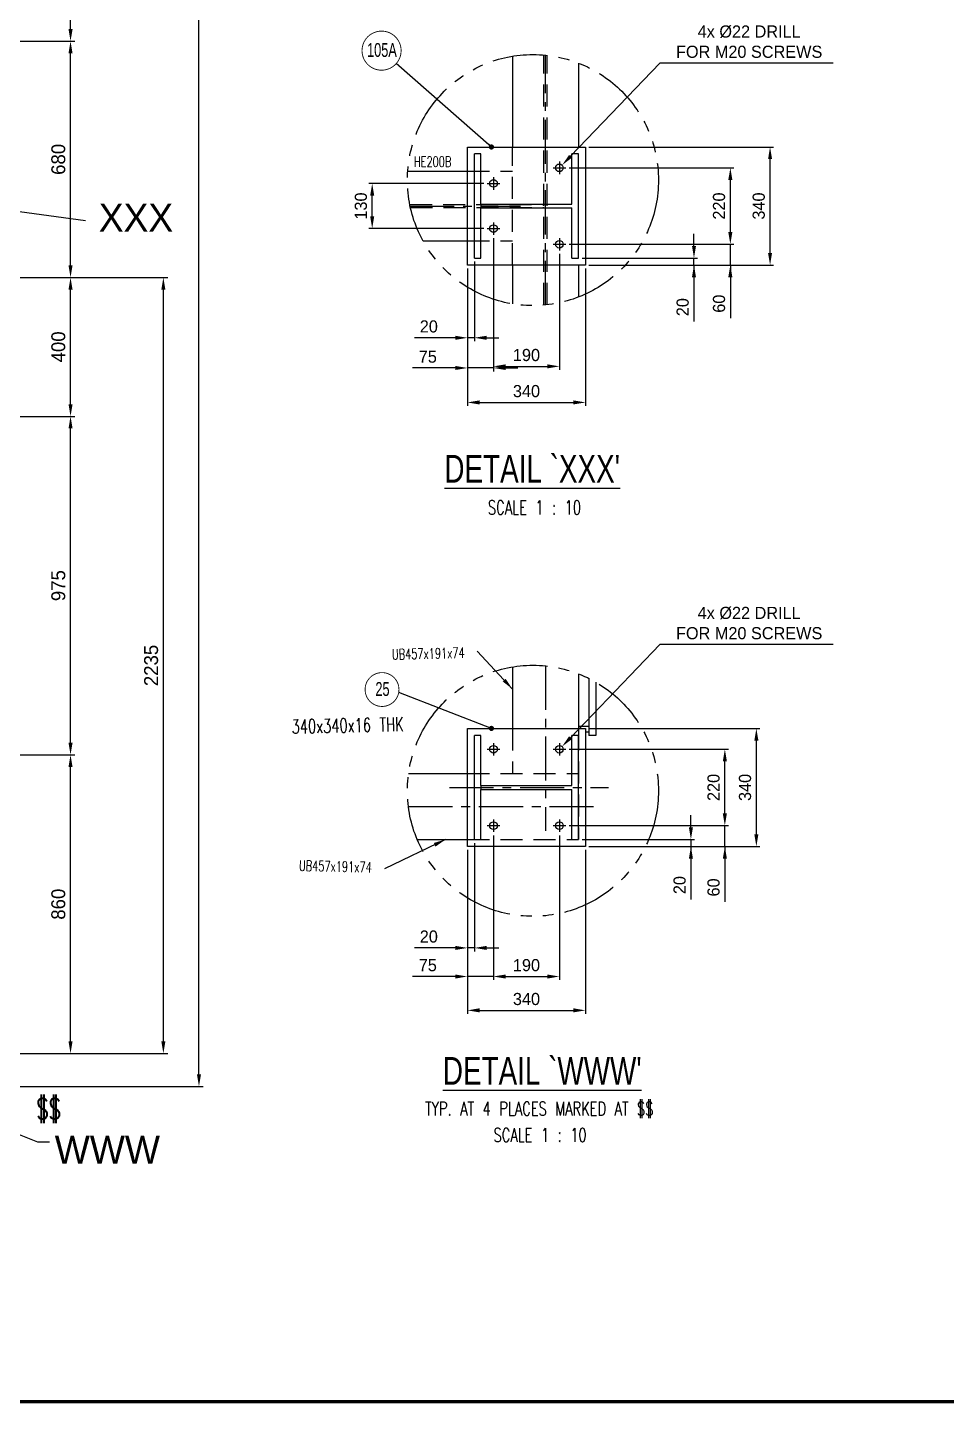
# Model space of a CAD drawing. Header units: millimetres. Extents: x 0 to 16187, y -20471 to 6290.
# Drawn here: x 7803.6 to 8068.2, y 5095 to 5491.2 of the extents above; entities that cross this region are included whole.
import ezdxf
from ezdxf.enums import TextEntityAlignment as Align

# ---------------------------------------------------------------- set-up
doc = ezdxf.new("R2010")
doc.units = ezdxf.units.MM
doc.header["$PDSIZE"] = -1
for name, pattern in [('CENTERX2', [20.32, 12.7, -2.54, 2.54, -2.54]), ('DASHED2', [9.525, 6.35, -3.175]), ('PHANTOM2', [31.75, 15.875, -3.175, 3.175, -3.175, 3.175, -3.175])]:
    doc.linetypes.add(name, pattern=pattern)
doc.layers.add('BORDER1', color=3, linetype='Continuous')
doc.layers.add('BORDER2', color=7, linetype='Continuous')
doc.styles.add('MtXpl_txt_shx', font='txt.shx', dxfattribs={"height": 0.2})
doc.styles.add('ROMANC', font='ROMANC', dxfattribs={"height": 5})
doc.styles.add('ROMAND-1', font='ic-romand.shx')
doc.styles.add('ROMANS', font='ROMANS.shx', dxfattribs={"width": 0.8})
doc.styles.add('ROMANT', font='ROMANT', dxfattribs={"height": 4})
doc.styles.add('SLDTEXTSTYLE2', font='TXT', dxfattribs={"width": 0.686449})
doc.dimstyles.new('AM_ISO', dxfattribs={"dimtxt": 3.5, "dimasz": 3.5, "dimexe": 1, "dimexo": 1, "dimgap": 1.5, "dimtad": 1, "dimdsep": 46, "dimtxsty": 'Standard', "dimcen": 0, "dimclrd": 1, "dimclre": 1, "dimclrt": 1, "dimadec": 0, "dimazin": 2, "dimtp": 0.1, "dimtm": 0.1, "dimtfac": 0.71, "dimtdec": 3, "dimtmove": 0, "dimatfit": 3, "dimfxl": 1, "dimlwd": -1, "dimlwe": -1, "dimarcsym": 1})
doc.dimstyles.new('AM_ISO$3', dxfattribs={"dimtxt": 3.5, "dimasz": 3.5, "dimexe": 1, "dimexo": 1, "dimgap": 1.5, "dimtad": 1, "dimtoh": 1, "dimdsep": 46, "dimtxsty": 'Standard', "dimcen": 0, "dimclrd": 1, "dimclre": 1, "dimclrt": 1, "dimadec": 0, "dimazin": 2, "dimtp": 0.1, "dimtm": 0.1, "dimtfac": 0.71, "dimtdec": 3, "dimtofl": 0, "dimtmove": 0, "dimatfit": 0, "dimfxl": 1, "dimlwd": -1, "dimlwe": -1, "dimarcsym": 1})
doc.dimstyles.new('AM_ISO$7', dxfattribs={"dimtxt": 3.5, "dimasz": 3.5, "dimexe": 1, "dimexo": 1, "dimgap": 1.5, "dimtad": 1, "dimtoh": 1, "dimdsep": 46, "dimtxsty": 'Standard', "dimcen": 0, "dimclrd": 1, "dimclre": 1, "dimclrt": 1, "dimadec": 0, "dimazin": 2, "dimtp": 0.1, "dimtm": 0.1, "dimtfac": 0.71, "dimtdec": 3, "dimtmove": 0, "dimatfit": 3, "dimfxl": 1, "dimlwd": -1, "dimlwe": -1, "dimarcsym": 1})

# ---------------------------------------------------------------- blocks, each defined once
blk = doc.blocks.new('*D2021')
at = {"color": 1, "linetype": 'ByBlock'}
for p, q in [((7755.59, 5281.76), (7817.25, 5281.76)), ((7816, 5199.28), (7816, 5278.26)), ((7774.63, 5195.78), (7817.25, 5195.78))]:
    blk.add_line(p, q, dxfattribs=at)
at = {"color": 1}
for points in [[(7816.59, 5278.26), (7815.42, 5278.26), (7816, 5281.76)], [(7815.42, 5199.28), (7816.59, 5199.28), (7816, 5195.78)]]:
    blk.add_solid(points, dxfattribs=at)
at = {"layer": 'Defpoints', "color": 0}
for p in [(7754.34, 5281.76), (7816, 5281.76), (7773.38, 5195.78)]:
    blk.add_point(p, dxfattribs=at)
at = {"color": 1, "insert": (7812.5, 5238.77), "char_height": 4, "attachment_point": 5, "rotation": 90}
blk.add_mtext('860', dxfattribs=at)
blk = doc.blocks.new('*D2022')
at = {"color": 1, "linetype": 'ByBlock'}
for p, q in [((7755.59, 5379.26), (7817.25, 5379.26)), ((7816, 5285.26), (7816, 5375.76)), ((7755.59, 5281.76), (7817.25, 5281.76))]:
    blk.add_line(p, q, dxfattribs=at)
at = {"color": 1}
for points in [[(7816.59, 5375.76), (7815.42, 5375.76), (7816, 5379.26)], [(7815.42, 5285.26), (7816.59, 5285.26), (7816, 5281.76)]]:
    blk.add_solid(points, dxfattribs=at)
at = {"layer": 'Defpoints', "color": 0}
for p in [(7754.34, 5379.26), (7816, 5379.26), (7754.34, 5281.76)]:
    blk.add_point(p, dxfattribs=at)
at = {"color": 1, "insert": (7812.5, 5330.51), "char_height": 4, "attachment_point": 5, "rotation": 90}
blk.add_mtext('975', dxfattribs=at)
blk = doc.blocks.new('*D2023')
at = {"color": 1, "linetype": 'ByBlock'}
for p, q in [((7742.63, 5419.26), (7817.25, 5419.26)), ((7816, 5382.76), (7816, 5415.76)), ((7755.59, 5379.26), (7817.25, 5379.26))]:
    blk.add_line(p, q, dxfattribs=at)
at = {"color": 1}
for points in [[(7816.59, 5415.76), (7815.42, 5415.76), (7816, 5419.26)], [(7815.42, 5382.76), (7816.59, 5382.76), (7816, 5379.26)]]:
    blk.add_solid(points, dxfattribs=at)
at = {"layer": 'Defpoints', "color": 0}
for p in [(7741.38, 5419.26), (7816, 5419.26), (7754.34, 5379.26)]:
    blk.add_point(p, dxfattribs=at)
at = {"color": 1, "insert": (7812.5, 5399.26), "char_height": 4, "attachment_point": 5, "rotation": 90}
blk.add_mtext('400', dxfattribs=at)
blk = doc.blocks.new('*D2024')
at = {"color": 1, "linetype": 'ByBlock'}
for p, q in [((7755.59, 5487.26), (7817.25, 5487.26)), ((7816, 5422.76), (7816, 5483.76)), ((7742.63, 5419.26), (7817.25, 5419.26))]:
    blk.add_line(p, q, dxfattribs=at)
at = {"color": 1}
for points in [[(7816.59, 5483.76), (7815.42, 5483.76), (7816, 5487.26)], [(7815.42, 5422.76), (7816.59, 5422.76), (7816, 5419.26)]]:
    blk.add_solid(points, dxfattribs=at)
at = {"layer": 'Defpoints', "color": 0}
for p in [(7754.34, 5487.26), (7816, 5487.26), (7741.38, 5419.26)]:
    blk.add_point(p, dxfattribs=at)
at = {"color": 1, "insert": (7812.5, 5453.26), "char_height": 4, "attachment_point": 5, "rotation": 90}
blk.add_mtext('680', dxfattribs=at)
blk = doc.blocks.new('*D2025')
at = {"color": 1, "linetype": 'ByBlock'}
for p, q in [((7758.09, 5569.76), (7817.25, 5569.76)), ((7816, 5490.76), (7816, 5566.26)), ((7758.09, 5487.26), (7817.25, 5487.26))]:
    blk.add_line(p, q, dxfattribs=at)
at = {"color": 1}
for points in [[(7816.59, 5566.26), (7815.42, 5566.26), (7816, 5569.76)], [(7815.42, 5490.76), (7816.59, 5490.76), (7816, 5487.26)]]:
    blk.add_solid(points, dxfattribs=at)
at = {"layer": 'Defpoints', "color": 0}
for p in [(7756.84, 5569.76), (7816, 5569.76), (7756.84, 5487.26)]:
    blk.add_point(p, dxfattribs=at)
at = {"color": 1, "insert": (7812.5, 5528.51), "char_height": 4, "attachment_point": 5, "rotation": 90}
blk.add_mtext('825', dxfattribs=at)
blk = doc.blocks.new('A$7E921A1473147')
at = {"color": 6, "ltscale": 0.2}
for p, q in [((0, 300), (300, 300)), ((0, 281), (0, 300)), ((0, 281), (144.5, 281)), ((144.5, 19), (144.5, 281)), ((155.5, 19), (155.5, 281)), ((155.5, 281), (300, 281)), ((300, 300), (300, 281)), ((0, 19), (144.5, 19)), ((0, 0), (0, 19)), ((0, 0), (300, 0)), ((155.5, 19), (300, 19)), ((300, 19), (300, 0))]:
    blk.add_line(p, q, dxfattribs=at)
blk = doc.blocks.new('*D2287')
at = {"color": 1, "linetype": 'ByBlock'}
for p, q in [((7959.59, 5450.82), (8007.01, 5450.82)), ((8006.01, 5432.32), (8006.01, 5447.32)), ((7959.59, 5428.82), (8007.01, 5428.82))]:
    blk.add_line(p, q, dxfattribs=at)
at = {"color": 1}
for points in [[(8006.59, 5447.32), (8005.42, 5447.32), (8006.01, 5450.82)], [(8005.42, 5432.32), (8006.59, 5432.32), (8006.01, 5428.82)]]:
    blk.add_solid(points, dxfattribs=at)
at = {"layer": 'Defpoints', "color": 0}
for p in [(7958.59, 5450.82), (8006.01, 5450.82), (7958.59, 5428.82)]:
    blk.add_point(p, dxfattribs=at)
at = {"color": 1, "insert": (8002.76, 5439.82), "char_height": 3.5, "attachment_point": 5, "rotation": 90}
blk.add_mtext('220', dxfattribs=at)
blk = doc.blocks.new('*D2288')
at = {"color": 1, "linetype": 'ByBlock'}
for p, q in [((7937.8, 5430.53), (7937.8, 5392.65)), ((7956.8, 5426.03), (7956.8, 5392.65)), ((7941.3, 5393.65), (7953.3, 5393.65))]:
    blk.add_line(p, q, dxfattribs=at)
at = {"color": 1}
for points in [[(7941.3, 5394.23), (7941.3, 5393.07), (7937.8, 5393.65)], [(7953.3, 5393.07), (7953.3, 5394.23), (7956.8, 5393.65)]]:
    blk.add_solid(points, dxfattribs=at)
at = {"layer": 'Defpoints', "color": 0}
for p in [(7937.8, 5431.53), (7956.8, 5427.03), (7956.8, 5393.65)]:
    blk.add_point(p, dxfattribs=at)
at = {"color": 1, "insert": (7947.3, 5396.9), "char_height": 3.5, "attachment_point": 5}
blk.add_mtext('190', dxfattribs=at)
blk = doc.blocks.new('*D2289')
at = {"color": 1, "linetype": 'ByBlock'}
for p, q in [((7965.3, 5456.82), (8018.45, 5456.82)), ((8017.45, 5426.32), (8017.45, 5453.32)), ((7965.3, 5422.82), (8018.45, 5422.82))]:
    blk.add_line(p, q, dxfattribs=at)
at = {"color": 1}
for points in [[(8018.03, 5453.32), (8016.87, 5453.32), (8017.45, 5456.82)], [(8016.87, 5426.32), (8018.03, 5426.32), (8017.45, 5422.82)]]:
    blk.add_solid(points, dxfattribs=at)
at = {"layer": 'Defpoints', "color": 0}
for p in [(7964.3, 5456.82), (8017.45, 5456.82), (7964.3, 5422.82)]:
    blk.add_point(p, dxfattribs=at)
at = {"color": 1, "insert": (8014.2, 5439.82), "char_height": 3.5, "attachment_point": 5, "rotation": 90}
blk.add_mtext('340', dxfattribs=at)
blk = doc.blocks.new('*D2290')
at = {"color": 1, "linetype": 'ByBlock'}
for p, q in [((7930.3, 5421.82), (7930.3, 5382.26)), ((7964.3, 5421.82), (7964.3, 5382.26)), ((7933.8, 5383.26), (7960.8, 5383.26))]:
    blk.add_line(p, q, dxfattribs=at)
at = {"color": 1}
for points in [[(7933.8, 5383.85), (7933.8, 5382.68), (7930.3, 5383.26)], [(7960.8, 5382.68), (7960.8, 5383.85), (7964.3, 5383.26)]]:
    blk.add_solid(points, dxfattribs=at)
at = {"layer": 'Defpoints', "color": 0}
for p in [(7930.3, 5422.82), (7964.3, 5422.82), (7964.3, 5383.26)]:
    blk.add_point(p, dxfattribs=at)
at = {"color": 1, "insert": (7947.3, 5386.51), "char_height": 3.5, "attachment_point": 5}
blk.add_mtext('340', dxfattribs=at)
blk = doc.blocks.new('*D2291')
at = {"color": 1, "linetype": 'ByBlock'}
for p, q in [((8006.01, 5432.32), (8006.01, 5435.82)), ((7959.59, 5428.82), (8007.01, 5428.82)), ((8006.01, 5422.82), (8006.01, 5428.82)), ((7965.3, 5422.82), (8007.01, 5422.82)), ((8006.01, 5422.82), (8006.01, 5407.57)), ((8006.01, 5419.32), (8006.01, 5415.82))]:
    blk.add_line(p, q, dxfattribs=at)
at = {"color": 1}
for points in [[(8005.42, 5432.32), (8006.59, 5432.32), (8006.01, 5428.82)], [(8006.59, 5419.32), (8005.42, 5419.32), (8006.01, 5422.82)]]:
    blk.add_solid(points, dxfattribs=at)
at = {"layer": 'Defpoints', "color": 0}
for p in [(7958.59, 5428.82), (8006.01, 5428.82), (7964.3, 5422.82)]:
    blk.add_point(p, dxfattribs=at)
at = {"color": 1, "insert": (8002.76, 5411.7), "char_height": 3.5, "attachment_point": 5, "rotation": 90}
blk.add_mtext('60', dxfattribs=at)
blk = doc.blocks.new('*D2292')
at = {"color": 1, "linetype": 'ByBlock'}
for p, q in [((7937.8, 5430.53), (7937.8, 5392.19)), ((7930.3, 5421.82), (7930.3, 5392.19)), ((7926.8, 5393.19), (7914.47, 5393.19)), ((7937.8, 5393.19), (7930.3, 5393.19)), ((7941.3, 5393.19), (7944.8, 5393.19))]:
    blk.add_line(p, q, dxfattribs=at)
at = {"color": 1}
for points in [[(7926.8, 5392.61), (7926.8, 5393.77), (7930.3, 5393.19)], [(7941.3, 5393.77), (7941.3, 5392.61), (7937.8, 5393.19)]]:
    blk.add_solid(points, dxfattribs=at)
at = {"layer": 'Defpoints', "color": 0}
for p in [(7937.8, 5431.53), (7930.3, 5422.82), (7930.3, 5393.19)]:
    blk.add_point(p, dxfattribs=at)
at = {"color": 1, "insert": (7918.89, 5396.44), "char_height": 3.5, "attachment_point": 5}
blk.add_mtext('75', dxfattribs=at)
blk = doc.blocks.new('*D2293')
at = {"color": 1, "linetype": 'ByBlock'}
for p, q in [((7985.72, 5480.98), (7959.99, 5454.14)), ((8035.64, 5480.98), (7985.72, 5480.98))]:
    blk.add_line(p, q, dxfattribs=at)
at = {"color": 1}
blk.add_solid([(7959.57, 5454.54), (7960.41, 5453.74), (7957.56, 5451.61)], dxfattribs=at)
at = {"layer": 'Defpoints', "color": 0}
for p in [(7956.04, 5450.03), (7957.56, 5451.61)]:
    blk.add_point(p, dxfattribs=at)
at = {"color": 1, "insert": (8011.43, 5487.14), "char_height": 3.5, "attachment_point": 5}
blk.add_mtext('4x %%c22 DRILL\\PFOR M20 SCREWS', dxfattribs=at)
blk = doc.blocks.new('*D2294')
at = {"color": 1, "linetype": 'ByBlock'}
for p, q in [((7959.59, 5283.39), (8005.43, 5283.39)), ((8004.43, 5264.89), (8004.43, 5279.89)), ((7959.59, 5261.39), (8005.43, 5261.39))]:
    blk.add_line(p, q, dxfattribs=at)
at = {"color": 1}
for points in [[(8005.01, 5279.89), (8003.84, 5279.89), (8004.43, 5283.39)], [(8003.84, 5264.89), (8005.01, 5264.89), (8004.43, 5261.39)]]:
    blk.add_solid(points, dxfattribs=at)
at = {"layer": 'Defpoints', "color": 0}
for p in [(7958.59, 5283.39), (8004.43, 5283.39), (7958.59, 5261.39)]:
    blk.add_point(p, dxfattribs=at)
at = {"color": 1, "insert": (8001.18, 5272.39), "char_height": 3.5, "attachment_point": 5, "rotation": 90}
blk.add_mtext('220', dxfattribs=at)
blk = doc.blocks.new('*D2295')
at = {"color": 1, "linetype": 'ByBlock'}
for p, q in [((7937.8, 5258.6), (7937.8, 5216.95)), ((7956.8, 5258.6), (7956.8, 5216.95)), ((7941.3, 5217.95), (7953.3, 5217.95))]:
    blk.add_line(p, q, dxfattribs=at)
at = {"color": 1}
for points in [[(7941.3, 5218.53), (7941.3, 5217.36), (7937.8, 5217.95)], [(7953.3, 5217.36), (7953.3, 5218.53), (7956.8, 5217.95)]]:
    blk.add_solid(points, dxfattribs=at)
at = {"layer": 'Defpoints', "color": 0}
for p in [(7937.8, 5259.6), (7956.8, 5259.6), (7956.8, 5217.95)]:
    blk.add_point(p, dxfattribs=at)
at = {"color": 1, "insert": (7947.3, 5221.2), "char_height": 3.5, "attachment_point": 5}
blk.add_mtext('190', dxfattribs=at)
blk = doc.blocks.new('*D2296')
at = {"color": 1, "linetype": 'ByBlock'}
for p, q in [((7930.3, 5254.39), (7930.3, 5207.2)), ((7964.3, 5254.39), (7964.3, 5207.2)), ((7933.8, 5208.2), (7960.8, 5208.2))]:
    blk.add_line(p, q, dxfattribs=at)
at = {"color": 1}
for points in [[(7933.8, 5208.79), (7933.8, 5207.62), (7930.3, 5208.2)], [(7960.8, 5207.62), (7960.8, 5208.79), (7964.3, 5208.2)]]:
    blk.add_solid(points, dxfattribs=at)
at = {"layer": 'Defpoints', "color": 0}
for p in [(7930.3, 5255.39), (7964.3, 5255.39), (7964.3, 5208.2)]:
    blk.add_point(p, dxfattribs=at)
at = {"color": 1, "insert": (7947.3, 5211.45), "char_height": 3.5, "attachment_point": 5}
blk.add_mtext('340', dxfattribs=at)
blk = doc.blocks.new('*D2297')
at = {"color": 1, "linetype": 'ByBlock'}
for p, q in [((7937.8, 5258.6), (7937.8, 5216.95)), ((7930.3, 5254.39), (7930.3, 5216.95)), ((7926.8, 5217.95), (7914.47, 5217.95)), ((7937.8, 5217.95), (7930.3, 5217.95)), ((7941.3, 5217.95), (7944.8, 5217.95))]:
    blk.add_line(p, q, dxfattribs=at)
at = {"color": 1}
for points in [[(7926.8, 5217.36), (7926.8, 5218.53), (7930.3, 5217.95)], [(7941.3, 5218.53), (7941.3, 5217.36), (7937.8, 5217.95)]]:
    blk.add_solid(points, dxfattribs=at)
at = {"layer": 'Defpoints', "color": 0}
for p in [(7937.8, 5259.6), (7930.3, 5255.39), (7930.3, 5217.95)]:
    blk.add_point(p, dxfattribs=at)
at = {"color": 1, "insert": (7918.89, 5221.2), "char_height": 3.5, "attachment_point": 5}
blk.add_mtext('75', dxfattribs=at)
blk = doc.blocks.new('*D2298')
at = {"color": 1, "linetype": 'ByBlock'}
for p, q in [((8004.43, 5264.89), (8004.43, 5268.39)), ((7959.59, 5261.39), (8005.43, 5261.39)), ((8004.43, 5255.39), (8004.43, 5261.39)), ((7965.3, 5255.39), (8005.43, 5255.39)), ((8004.43, 5255.39), (8004.43, 5239.47)), ((8004.43, 5251.89), (8004.43, 5248.39))]:
    blk.add_line(p, q, dxfattribs=at)
at = {"color": 1}
for points in [[(8003.84, 5264.89), (8005.01, 5264.89), (8004.43, 5261.39)], [(8005.01, 5251.89), (8003.84, 5251.89), (8004.43, 5255.39)]]:
    blk.add_solid(points, dxfattribs=at)
at = {"layer": 'Defpoints', "color": 0}
for p in [(7958.59, 5261.39), (8004.43, 5261.39), (7964.3, 5255.39)]:
    blk.add_point(p, dxfattribs=at)
at = {"color": 1, "insert": (8001.18, 5243.6), "char_height": 3.5, "attachment_point": 5, "rotation": 90}
blk.add_mtext('60', dxfattribs=at)
blk = doc.blocks.new('*D2299')
at = {"color": 1, "linetype": 'ByBlock'}
for p, q in [((7965.3, 5289.39), (8014.5, 5289.39)), ((8013.5, 5258.89), (8013.5, 5285.89)), ((7965.3, 5255.39), (8014.5, 5255.39))]:
    blk.add_line(p, q, dxfattribs=at)
at = {"color": 1}
for points in [[(8014.09, 5285.89), (8012.92, 5285.89), (8013.5, 5289.39)], [(8012.92, 5258.89), (8014.09, 5258.89), (8013.5, 5255.39)]]:
    blk.add_solid(points, dxfattribs=at)
at = {"layer": 'Defpoints', "color": 0}
for p in [(7964.3, 5289.39), (8013.5, 5289.39), (7964.3, 5255.39)]:
    blk.add_point(p, dxfattribs=at)
at = {"color": 1, "insert": (8010.25, 5272.39), "char_height": 3.5, "attachment_point": 5, "rotation": 90}
blk.add_mtext('340', dxfattribs=at)
blk = doc.blocks.new('*D2301')
at = {"color": 1, "linetype": 'ByBlock'}
for p, q in [((7985.72, 5313.55), (7959.99, 5286.71)), ((8035.64, 5313.55), (7985.72, 5313.55))]:
    blk.add_line(p, q, dxfattribs=at)
at = {"color": 1}
blk.add_solid([(7959.57, 5287.12), (7960.41, 5286.31), (7957.56, 5284.19)], dxfattribs=at)
at = {"layer": 'Defpoints', "color": 0}
for p in [(7956.04, 5282.6), (7957.56, 5284.19)]:
    blk.add_point(p, dxfattribs=at)
at = {"color": 1, "insert": (8011.43, 5319.71), "char_height": 3.5, "attachment_point": 5}
blk.add_mtext('4x %%c22 DRILL\\PFOR M20 SCREWS', dxfattribs=at)
blk = doc.blocks.new('*D2305')
at = {"color": 1, "linetype": 'ByBlock'}
for p, q in [((7994.66, 5260.89), (7994.66, 5264.39)), ((7963.3, 5257.39), (7995.66, 5257.39)), ((7965.3, 5255.39), (7995.66, 5255.39)), ((7994.66, 5257.39), (7994.66, 5255.39)), ((7994.66, 5255.39), (7994.66, 5240.14)), ((7994.66, 5251.89), (7994.66, 5248.39))]:
    blk.add_line(p, q, dxfattribs=at)
at = {"color": 1}
for points in [[(7994.08, 5260.89), (7995.24, 5260.89), (7994.66, 5257.39)], [(7995.24, 5251.89), (7994.08, 5251.89), (7994.66, 5255.39)]]:
    blk.add_solid(points, dxfattribs=at)
at = {"layer": 'Defpoints', "color": 0}
for p in [(7962.3, 5257.39), (7964.3, 5255.39), (7994.66, 5255.39)]:
    blk.add_point(p, dxfattribs=at)
at = {"color": 1, "insert": (7991.41, 5244.27), "char_height": 3.5, "attachment_point": 5, "rotation": 90}
blk.add_mtext('20', dxfattribs=at)
blk = doc.blocks.new('*D2306')
at = {"color": 1, "linetype": 'ByBlock'}
for p, q in [((7930.3, 5254.39), (7930.3, 5225.18)), ((7932.3, 5256.39), (7932.3, 5225.18)), ((7926.8, 5226.18), (7915.05, 5226.18)), ((7932.3, 5226.18), (7930.3, 5226.18)), ((7935.8, 5226.18), (7939.3, 5226.18))]:
    blk.add_line(p, q, dxfattribs=at)
at = {"color": 1}
for points in [[(7926.8, 5225.6), (7926.8, 5226.76), (7930.3, 5226.18)], [(7935.8, 5226.76), (7935.8, 5225.6), (7932.3, 5226.18)]]:
    blk.add_solid(points, dxfattribs=at)
at = {"layer": 'Defpoints', "color": 0}
for p in [(7930.3, 5255.39), (7932.3, 5257.39), (7930.3, 5226.18)]:
    blk.add_point(p, dxfattribs=at)
at = {"color": 1, "insert": (7919.18, 5229.43), "char_height": 3.5, "attachment_point": 5}
blk.add_mtext('20', dxfattribs=at)
blk = doc.blocks.new('*D2307')
at = {"color": 1, "linetype": 'ByBlock'}
for p, q in [((7995.54, 5428.32), (7995.54, 5431.82)), ((7963.3, 5424.82), (7996.54, 5424.82)), ((7995.54, 5422.82), (7995.54, 5424.82)), ((7965.3, 5422.82), (7996.54, 5422.82)), ((7995.54, 5422.82), (7995.54, 5406.58)), ((7995.54, 5419.32), (7995.54, 5415.82))]:
    blk.add_line(p, q, dxfattribs=at)
at = {"color": 1}
for points in [[(7994.96, 5428.32), (7996.12, 5428.32), (7995.54, 5424.82)], [(7996.12, 5419.32), (7994.96, 5419.32), (7995.54, 5422.82)]]:
    blk.add_solid(points, dxfattribs=at)
at = {"layer": 'Defpoints', "color": 0}
for p in [(7962.3, 5424.82), (7995.54, 5424.82), (7964.3, 5422.82)]:
    blk.add_point(p, dxfattribs=at)
at = {"color": 1, "insert": (7992.29, 5410.7), "char_height": 3.5, "attachment_point": 5, "rotation": 90}
blk.add_mtext('20', dxfattribs=at)
blk = doc.blocks.new('*D2308')
at = {"color": 1, "linetype": 'ByBlock'}
for p, q in [((7930.3, 5421.82), (7930.3, 5400.88)), ((7932.3, 5423.82), (7932.3, 5400.88)), ((7926.8, 5401.88), (7915.05, 5401.88)), ((7932.3, 5401.88), (7930.3, 5401.88)), ((7935.8, 5401.88), (7939.3, 5401.88))]:
    blk.add_line(p, q, dxfattribs=at)
at = {"color": 1}
for points in [[(7926.8, 5401.29), (7926.8, 5402.46), (7930.3, 5401.88)], [(7935.8, 5402.46), (7935.8, 5401.29), (7932.3, 5401.88)]]:
    blk.add_solid(points, dxfattribs=at)
at = {"layer": 'Defpoints', "color": 0}
for p in [(7932.3, 5424.82), (7930.3, 5422.82), (7930.3, 5401.88)]:
    blk.add_point(p, dxfattribs=at)
at = {"color": 1, "insert": (7919.18, 5405.13), "char_height": 3.5, "attachment_point": 5}
blk.add_mtext('20', dxfattribs=at)
blk = doc.blocks.new('*D2424')
at = {"color": 1, "linetype": 'ByBlock'}
for p, q in [((7774.63, 5817.66), (7854.24, 5817.66)), ((7852.99, 5189.76), (7852.99, 5814.16)), ((7775.63, 5186.26), (7854.24, 5186.26))]:
    blk.add_line(p, q, dxfattribs=at)
at = {"color": 1}
for points in [[(7853.57, 5814.16), (7852.41, 5814.16), (7852.99, 5817.66)], [(7852.41, 5189.76), (7853.57, 5189.76), (7852.99, 5186.26)]]:
    blk.add_solid(points, dxfattribs=at)
at = {"layer": 'Defpoints', "color": 0}
for p in [(7773.38, 5817.66), (7852.99, 5817.66), (7774.38, 5186.26)]:
    blk.add_point(p, dxfattribs=at)
at = {"color": 1, "insert": (7849.49, 5501.96), "char_height": 4, "attachment_point": 5, "rotation": 90}
blk.add_mtext('6314', dxfattribs=at)
blk = doc.blocks.new('*U609')
at = {"layer": 'BORDER1', "color": 154, "true_color": 0x1859a9, "const_width": 1}
blk.add_lwpolyline([(1.81, 811), (1144, 811), (1144, 0), (0, 0), (0, 811)], close=True, dxfattribs=at)
at = {"layer": 'BORDER2', "flags": 8}
for tag, height, style, p in [('REV-A', 3.24, 'ROMANS', (986.93, 140.25)), ('RE-A', 8.06, 'ROMANT', (1084.63, 7.17))]:
    blk.add_attdef(tag, text='', height=height, dxfattribs=dict(at, style=style)).set_placement(p, align=Align.CENTER)
at = {"layer": 'BORDER2', "style": 'ROMANS', "width": 3.830216}
blk.add_attdef('DATE-A', text='', height=3.24, dxfattribs=at).set_placement((995.51, 140.25), (1008.51, 140.25), align=Align.FIT)
at = {"layer": 'BORDER2'}
for tag, height, style, p in [('DRN-A', 3.24, 'ROMANS', (1018.38, 140.25)), ('CHD-A', 3.24, 'ROMANS', (1032.35, 140.25)), ('APD-A', 3.24, 'ROMANS', (1046.64, 140.25)), ('CONS_CONT_VEND', 4.2, 'ROMANC', (1061.39, 72.83))]:
    blk.add_attdef(tag, text='', height=height, dxfattribs=dict(at, style=style)).set_placement(p, align=Align.CENTER)
at = {"layer": 'BORDER2', "style": 'ROMANS', "width": 0.8}
for tag, p, height in [('1:X', (997.23, 122.55), 3.5), ('LOC', (1042.74, 122.55), 3.5), ('PROJ_NO', (1118.64, 122.55), 3.5), ('CONS_DRG_NO', (1011, 63), 3)]:
    blk.add_attdef(tag, p, '', height=height, dxfattribs=at)
at = {"layer": 'BORDER2', "lineweight": 30, "width": 0.8, "flags": 104}
blk.add_attdef('COMMENTS-A', text='', height=2.2, dxfattribs=at).set_placement((1055.21, 142.07), align=Align.MIDDLE_LEFT)
at = {"layer": 'BORDER2', "style": 'ROMANS', "width": 0.8}
for tag, p in [('PROJECT_TITLE_1', (1061.07, 55.35)), ('PROJECT_TITLE_2', (1061.07, 49.3))]:
    blk.add_attdef(tag, text='', height=3.5, dxfattribs=at).set_placement(p, align=Align.MIDDLE)
at = {"layer": 'BORDER2', "style": 'ROMANT', "width": 0.8}
for tag, p in [('DRG_TITLE_1', (1061.07, 36.31)), ('DRG_TITLE_2', (1061.07, 28.31)), ('DRG_TITLE_3', (1061.07, 20.31))]:
    blk.add_attdef(tag, text='', height=5, dxfattribs=at).set_placement(p, align=Align.CENTER)
at = {"layer": 'BORDER2', "style": 'ROMANT'}
for tag, p in [('AR', (995, 7.17)), ('PA', (1011.74, 7.17)), ('DC', (1028.45, 7.17)), ('TS', (1120.84, 7.17))]:
    blk.add_attdef(tag, p, '', height=8.06, dxfattribs=at)
for tag, p in [('SRNO', (1074.7, 7.17)), ('SH', (1115.8, 7.18))]:
    blk.add_attdef(tag, text='', height=8.06, dxfattribs=at).set_placement(p, align=Align.RIGHT)
at = {"layer": 'BORDER2', "style": 'ROMANS', "flags": 2}
blk.add_attdef('TB_VERSION', text='', height=2, dxfattribs=at).set_placement((1, -1), align=Align.TOP_LEFT)
blk = doc.blocks.new('*D4839')
at = {"color": 1, "linetype": 'ByBlock'}
for p, q in [((7745.63, 5419.26), (7843.98, 5419.26)), ((7842.73, 5199.29), (7842.73, 5415.76)), ((7774.85, 5195.79), (7843.98, 5195.79))]:
    blk.add_line(p, q, dxfattribs=at)
at = {"color": 1}
for points in [[(7843.32, 5415.76), (7842.15, 5415.76), (7842.73, 5419.26)], [(7842.15, 5199.29), (7843.32, 5199.29), (7842.73, 5195.79)]]:
    blk.add_solid(points, dxfattribs=at)
at = {"layer": 'Defpoints', "color": 0}
for p in [(7744.38, 5419.26), (7842.73, 5419.26), (7773.6, 5195.79)]:
    blk.add_point(p, dxfattribs=at)
at = {"color": 1, "insert": (7839.23, 5307.52), "char_height": 4, "attachment_point": 5, "rotation": 90}
blk.add_mtext('2235', dxfattribs=at)
blk = doc.blocks.new('*D4845')
at = {"color": 1, "linetype": 'ByBlock'}
for p, q in [((7935.01, 5446.32), (7901.87, 5446.32)), ((7902.87, 5436.82), (7902.87, 5442.82)), ((7935.01, 5433.32), (7901.87, 5433.32))]:
    blk.add_line(p, q, dxfattribs=at)
at = {"color": 1}
for points in [[(7903.45, 5442.82), (7902.29, 5442.82), (7902.87, 5446.32)], [(7902.29, 5436.82), (7903.45, 5436.82), (7902.87, 5433.32)]]:
    blk.add_solid(points, dxfattribs=at)
at = {"layer": 'Defpoints', "color": 0}
for p in [(7902.87, 5446.32), (7936.01, 5446.32), (7936.01, 5433.32)]:
    blk.add_point(p, dxfattribs=at)
at = {"color": 1, "insert": (7899.62, 5439.82), "char_height": 3.5, "attachment_point": 5, "rotation": 90}
blk.add_mtext('130', dxfattribs=at)

msp = doc.modelspace()

# ---------------------------------------------------------------- linework, layer by layer
at = {"color": 7, "linetype": 'Continuous', "lineweight": 25}
for p, q in [((7943.26245, 5482.9622), (7943.26245, 5456.82111)), ((7962.30245, 5480.9739), (7962.30245, 5456.82111)), ((7930.30245, 5456.82111), (7964.30245, 5456.82111)), ((7930.30245, 5422.82111), (7930.30245, 5456.82111)), ((7964.30245, 5456.82111), (7964.30245, 5422.82111)), ((7913.09898, 5449.82111), (7930.30245, 5449.82111)), ((7917.51467, 5429.82111), (7930.30245, 5429.82111)), ((7964.30245, 5422.82111), (7930.30245, 5422.82111)), ((7943.26245, 5422.82111), (7943.26245, 5411.62928)), ((7962.30245, 5422.82111), (7962.30245, 5413.61758)), ((7943.26245, 5307.09612), (7943.26245, 5289.39263)), ((7962.30245, 5305.10782), (7962.30245, 5289.39263)), ((7965.23245, 5303.8122), (7965.23245, 5287.39263)), ((7967.23245, 5302.74013), (7967.23245, 5287.39263)), ((7962.30245, 5290.00191), (7965.23245, 5290.00191)), ((7930.30245, 5289.39263), (7964.30245, 5289.39263)), ((7930.30245, 5255.39263), (7930.30245, 5289.39263)), ((7964.30245, 5289.39263), (7964.30245, 5255.39263)), ((7964.30245, 5288.39263), (7965.23245, 5288.39263)), ((7967.23245, 5287.39263), (7965.23245, 5287.39263)), ((7913.35852, 5276.43263), (7930.30245, 5276.43263)), ((7915.84715, 5257.39263), (7930.30245, 5257.39263)), ((7964.30245, 5255.39263), (7930.30245, 5255.39263))]:
    msp.add_line(p, q, dxfattribs=at)
at = {"color": 2, "linetype": 'DASHED2'}
for p, q in [((7952.33245, 5411.32648), (7952.33245, 5483.265)), ((7953.23245, 5411.32648), (7953.23245, 5483.265)), ((7943.26245, 5422.82111), (7943.26245, 5456.82111)), ((7930.30245, 5449.82111), (7943.26245, 5449.82111)), ((7913.79184, 5440.27111), (7952.33245, 5440.27111)), ((7913.88994, 5439.37111), (7952.33245, 5439.37111)), ((7930.30245, 5429.82111), (7943.26245, 5429.82111)), ((7943.26245, 5289.39263), (7943.26245, 5276.43263)), ((7962.30245, 5289.39263), (7962.30245, 5257.39263)), ((7930.30245, 5276.43263), (7962.30245, 5276.43263)), ((7930.30245, 5257.39263), (7962.30245, 5257.39263))]:
    msp.add_line(p, q, dxfattribs=at)
at = {"color": 3, "linetype": 'CENTERX2', "lineweight": 25}
for p, q in [((7952.78245, 5411.32648), (7952.78245, 5483.265)), ((7956.80245, 5452.61015), (7956.80245, 5449.03206)), ((7955.0134, 5450.82111), (7958.59149, 5450.82111)), ((7936.0134, 5446.32111), (7939.59149, 5446.32111)), ((7937.80245, 5448.11015), (7937.80245, 5444.53206)), ((7913.79184, 5439.82111), (7945.54421, 5439.82111)), ((7936.0134, 5433.32111), (7939.59149, 5433.32111)), ((7937.80245, 5435.11015), (7937.80245, 5431.53206)), ((7955.0134, 5428.82111), (7958.59149, 5428.82111)), ((7956.80245, 5430.61015), (7956.80245, 5427.03206)), ((7952.78245, 5307.39892), (7952.78245, 5259.90123)), ((7936.0134, 5283.39263), (7939.59149, 5283.39263)), ((7937.80245, 5285.18167), (7937.80245, 5281.60359)), ((7955.0134, 5283.39263), (7958.59149, 5283.39263)), ((7956.80245, 5285.18167), (7956.80245, 5281.60359)), ((7925.13575, 5272.39263), (7970.90981, 5272.39263)), ((7913.29398, 5266.91263), (7968.22744, 5266.91263)), ((7937.80245, 5263.18167), (7937.80245, 5259.60359)), ((7956.80245, 5263.18167), (7956.80245, 5259.60359)), ((7936.0134, 5261.39263), (7939.59149, 5261.39263)), ((7955.0134, 5261.39263), (7958.59149, 5261.39263))]:
    msp.add_line(p, q, dxfattribs=at)
for p, q in [((7934.20245, 5440.37111), (7934.20245, 5439.27111)), ((7934.20245, 5272.94263), (7934.20245, 5271.84263))]:
    msp.add_line(p, q)
at = {"color": 4}
msp.add_lwpolyline([(7911.20288, 5484.56941, 0.25, 0.25, 1), (7899.94163, 5484.56941, 0.25, 0.25, 1)], format="xyseb", close=True, dxfattribs=at)
at = {"color": 4, "lineweight": 25}
msp.add_lwpolyline([(7910.57865, 5300.58916, 0.25, 0.25, 1), (7900.82865, 5300.58916, 0.25, 0.25, 1)], format="xyseb", close=True, dxfattribs=at)
at = {"color": 5, "linetype": 'PHANTOM2'}
for centre in [(7949.1617, 5447.29574), (7949.1617, 5271.42966)]:
    msp.add_circle(centre, 36.15104, dxfattribs=at)
at = {"color": 7, "linetype": 'Continuous', "lineweight": 25}
for centre in [(7956.80245, 5450.82111), (7937.80245, 5446.32111), (7937.80245, 5433.32111), (7956.80245, 5428.82111), (7937.80245, 5283.39263), (7956.80245, 5283.39263), (7937.80245, 5261.39263), (7956.80245, 5261.39263)]:
    msp.add_circle(centre, 1.1, dxfattribs=at)

# ---------------------------------------------------------------- block references
at = {"ltscale": 0.2, "xscale": -0.09999999999999995, "yscale": 0.09999999999999995, "zscale": 0.09999999999999995, "rotation": 270}
for p in [(7932.30245, 5424.82111), (7932.30245, 5257.39263)]:
    msp.add_blockref('A$7E921A1473147', p, dxfattribs=at)
at = {"layer": 'BORDER1'}
msp.add_blockref('*U609', (7097.74721, 5095.49056), dxfattribs=at)

# ---------------------------------------------------------------- texts
at = {"color": 4, "style": 'SLDTEXTSTYLE2', "width": 0.686449}
msp.add_text('105A', height=4, dxfattribs=at).set_placement((7905.67924, 5484.75744), align=Align.MIDDLE_CENTER)
at = {"color": 7, "lineweight": 25, "style": 'MtXpl_txt_shx', "width": 0.6875}
for s, height, p in [('HE200B', 3, (7914.87763, 5451.09735)), ('SCALE 1 : 10', 4, (7936.2047, 5351.02459))]:
    msp.add_text(s, height=height, dxfattribs=at).set_placement(p)
at = {"color": 7, "style": 'ROMAND-1', "width": 0.75}
msp.add_text("%%UDETAIL `XXX'", height=8, dxfattribs=at).set_placement((7923.65611, 5360.16769))
at = {"color": 7, "lineweight": 25, "style": 'MtXpl_txt_shx', "width": 0.6875}
for rotation, p in [(1.3639275, (7908.58918, 5309.19997)), (358.6360725, (7881.75576, 5248.39043))]:
    msp.add_text('UB457x191x74', height=3, rotation=rotation, dxfattribs=at).set_placement(p)
at = {"color": 4, "lineweight": 25, "style": 'SLDTEXTSTYLE2', "width": 0.686449}
msp.add_text('25', height=4, dxfattribs=at).set_placement((7905.83683, 5300.74353), align=Align.MIDDLE_CENTER)
at = {"color": 4, "lineweight": 25, "style": 'MtXpl_txt_shx', "width": 0.6875}
msp.add_text('340x340x16 THK', height=4, rotation=1.3639275, dxfattribs=at).set_placement((7879.70168, 5287.87145))
at = {"color": 7, "style": 'ROMAND-1', "width": 0.75}
msp.add_text("%%UDETAIL `WWW'", height=8, dxfattribs=at).set_placement((7951.84704, 5190.76974), align=Align.MIDDLE_CENTER)
at = {"color": 7, "lineweight": 25, "style": 'MtXpl_txt_shx', "width": 0.6875}
for s, height, p in [('$$', 6, (7809.68359, 5179.8318)), ('TYP. AT 4 PLACES MARKED AT $$', 4, (7950.97062, 5179.89927)), ('SCALE 1 : 10', 4, (7951.22054, 5172.31368))]:
    msp.add_text(s, height=height, dxfattribs=at).set_placement(p, align=Align.MIDDLE_CENTER)
at = {"color": 7, "char_height": 8, "width": 5, "attachment_point": 1, "style": 'ROMAND-1'}
for s, insert in [('XXX', (7824.15129, 5440.47597)), ('WWW', (7811.46037, 5172.06688))]:
    msp.add_mtext(s, dxfattribs=dict(at, insert=insert))

# ---------------------------------------------------------------- dimensions: what is measured, and where the dimension line sits
for base, p1, p2, override, picture, middle in [((7852.99088, 5817.65726), (7774.3776, 5186.25726), (7773.3776, 5817.65726), {"dimtxt": 4, "dimexe": 1.25, "dimexo": 1.25, "dimlfac": 10}, '*D2424', (7852.99088, 5501.95726)), ((8017.44931, 5456.82111), (7964.30245, 5422.82111), (7964.30245, 5456.82111), {"dimtxt": 3.5, "dimdec": 0, "dimlfac": 10}, '*D2289', (8017.44931, 5439.82111)), ((8006.00563, 5450.82111), (7958.59149, 5428.82111), (7958.59149, 5450.82111), {"dimtxt": 3.5, "dimdec": 0, "dimlfac": 10}, '*D2287', (8006.00563, 5439.82111)), ((8006.00563, 5428.82111), (7964.30245, 5422.82111), (7958.59149, 5428.82111), {"dimtxt": 3.5, "dimdec": 0, "dimlfac": 10}, '*D2291', (8006.00563, 5411.69611)), ((7995.54004, 5424.82111), (7964.30245, 5422.82111), (7962.30245, 5424.82111), {"dimtxt": 3.5, "dimdec": 0, "dimlfac": 10}, '*D2307', (7995.54004, 5410.70121)), ((8013.50318, 5289.39263), (7964.30245, 5255.39263), (7964.30245, 5289.39263), {"dimtxt": 3.5, "dimdec": 0, "dimlfac": 10}, '*D2299', (8013.50318, 5272.39263)), ((8004.4255, 5283.39263), (7958.59149, 5261.39263), (7958.59149, 5283.39263), {"dimtxt": 3.5, "dimdec": 0, "dimlfac": 10}, '*D2294', (8004.4255, 5272.39263)), ((8004.4255, 5261.39263), (7964.30245, 5255.39263), (7958.59149, 5261.39263), {"dimtxt": 3.5, "dimdec": 0, "dimlfac": 10}, '*D2298', (8004.4255, 5243.59947)), ((7994.6593, 5255.39263), (7962.30245, 5257.39263), (7964.30245, 5255.39263), {"dimtxt": 3.5, "dimdec": 0, "dimlfac": 10}, '*D2305', (7994.6593, 5244.26763))]:
    dim = msp.add_linear_dim(base=base, p1=p1, p2=p2, angle=90, dimstyle='AM_ISO', override=override)
    dim.commit()
    dim.dimension.update_dxf_attribs({"geometry": picture, "text_midpoint": middle, "dimtype": 160})
for base, p1, p2, override, picture, middle in [((7816.00296, 5569.75726), (7756.8376, 5487.25726), (7756.8376, 5569.75726), {"dimtxt": 4, "dimexe": 1.25, "dimexo": 1.25, "dimlfac": 10}, '*D2025', (7812.50296, 5528.50726)), ((7816.00296, 5487.25726), (7741.3776, 5419.25726), (7754.3376, 5487.25726), {"dimtxt": 4, "dimexe": 1.25, "dimexo": 1.25, "dimlfac": 10}, '*D2024', (7812.50296, 5453.25726)), ((7902.8714, 5446.32111), (7936.0134, 5433.32111), (7936.0134, 5446.32111), {"dimtxt": 3.5, "dimdec": 0, "dimlfac": 10}, '*D4845', (7899.6214, 5439.82111)), ((7816.00296, 5419.25726), (7754.3376, 5379.25726), (7741.3776, 5419.25726), {"dimtxt": 4, "dimexe": 1.25, "dimexo": 1.25, "dimlfac": 10}, '*D2023', (7812.50296, 5399.25726)), ((7842.73175, 5419.25726), (7773.60256, 5195.78788), (7744.3776, 5419.25726), {"dimtxt": 4, "dimexe": 1.25, "dimexo": 1.25, "dimdec": 0, "dimlfac": 10}, '*D4839', (7839.23175, 5307.52257)), ((7816.00296, 5379.25726), (7754.3376, 5281.75726), (7754.3376, 5379.25726), {"dimtxt": 4, "dimexe": 1.25, "dimexo": 1.25, "dimlfac": 10}, '*D2022', (7812.50296, 5330.50726)), ((7816.00296, 5281.75726), (7773.3776, 5195.77726), (7754.3376, 5281.75726), {"dimtxt": 4, "dimexe": 1.25, "dimexo": 1.25, "dimdec": 0, "dimlfac": 10}, '*D2021', (7812.50296, 5238.76726))]:
    dim = msp.add_linear_dim(base=base, p1=p1, p2=p2, angle=90, dimstyle='AM_ISO', override=override)
    dim.commit()
    dim.dimension.update_dxf_attribs({"geometry": picture, "text_midpoint": middle})
for p1, p2, picture, middle in [((7956.04104, 5450.02722), (7957.56385, 5451.61499), '*D2293', (8011.43225, 5480.97636)), ((7956.04104, 5282.59874), (7957.56385, 5284.18652), '*D2301', (8011.43225, 5313.54788))]:
    dim = msp.add_diameter_dim_2p(p1=p1, p2=p2, text='4x <> DRILL\\PFOR M20 SCREWS', dimstyle='AM_ISO$3', override={"dimtxt": 3.5, "dimlfac": 10, "dimtxsty": 'Standard'})
    dim.commit()
    dim.dimension.update_dxf_attribs({"geometry": picture, "text_midpoint": middle, "dimtype": 163})
for base, p1, p2, picture, middle in [((7930.30245, 5393.19014), (7937.80245, 5431.53206), (7930.30245, 5422.82111), '*D2292', (7918.88578, 5396.44014)), ((7930.30245, 5401.87656), (7932.30245, 5424.82111), (7930.30245, 5422.82111), '*D2308', (7919.17745, 5405.12656)), ((7930.30245, 5217.9464), (7937.80245, 5259.60359), (7930.30245, 5255.39263), '*D2297', (7918.88578, 5221.1964)), ((7930.30245, 5226.17842), (7932.30245, 5257.39263), (7930.30245, 5255.39263), '*D2306', (7919.17745, 5229.42842))]:
    dim = msp.add_linear_dim(base=base, p1=p1, p2=p2, dimstyle='AM_ISO', override={"dimtxt": 3.5, "dimdec": 0, "dimlfac": 10})
    dim.commit()
    dim.dimension.update_dxf_attribs({"geometry": picture, "text_midpoint": middle})
for base, p1, p2, picture, middle in [((7956.80245, 5393.65119), (7937.80245, 5431.53206), (7956.80245, 5427.03206), '*D2288', (7947.30245, 5393.65119)), ((7964.30245, 5383.26403), (7930.30245, 5422.82111), (7964.30245, 5422.82111), '*D2290', (7947.30245, 5383.26403)), ((7956.80245, 5217.9464), (7937.80245, 5259.60359), (7956.80245, 5259.60359), '*D2295', (7947.30245, 5217.9464)), ((7964.30245, 5208.20373), (7930.30245, 5255.39263), (7964.30245, 5255.39263), '*D2296', (7947.30245, 5208.20373))]:
    dim = msp.add_linear_dim(base=base, p1=p1, p2=p2, dimstyle='AM_ISO', override={"dimtxt": 3.5, "dimdec": 0, "dimlfac": 10})
    dim.commit()
    dim.dimension.update_dxf_attribs({"geometry": picture, "text_midpoint": middle, "dimtype": 160})

# ---------------------------------------------------------------- leaders
at = {"color": 2}
for points in [[(7937.20543, 5456.82111), (7909.80513, 5480.85637)], [(7937.20543, 5289.39263), (7910.49621, 5299.69642)]]:
    msp.add_leader(points, dimstyle='AM_ISO$7', override={"dimasz": 1.5, "dimldrblk": 'Dot'}, dxfattribs=at)
at = {"annotation_type": 0, "has_hookline": 1, "hookline_direction": 0}
for points, text_width in [([(7794.1652, 5439.21248), (7820.35424, 5435.65542)], 20.56), ([(7788.31659, 5177.52532), (7806.46037, 5170.31688), (7809.96037, 5170.31688)], 28.16)]:
    msp.add_leader(points, dimstyle='AM_ISO$7', override={"dimgap": 1.5, "dimtad": 0}, dxfattribs=dict(at, text_width=text_width))
for points in [[(7943.26245, 5300.73147), (7933.13777, 5311.63953)], [(7924.0085, 5257.39263), (7906.37575, 5248.95002)]]:
    msp.add_leader(points, dimstyle='AM_ISO$7', override={"dimgap": 1.5, "dimtad": 0})

doc.saveas('drawing.dxf')
